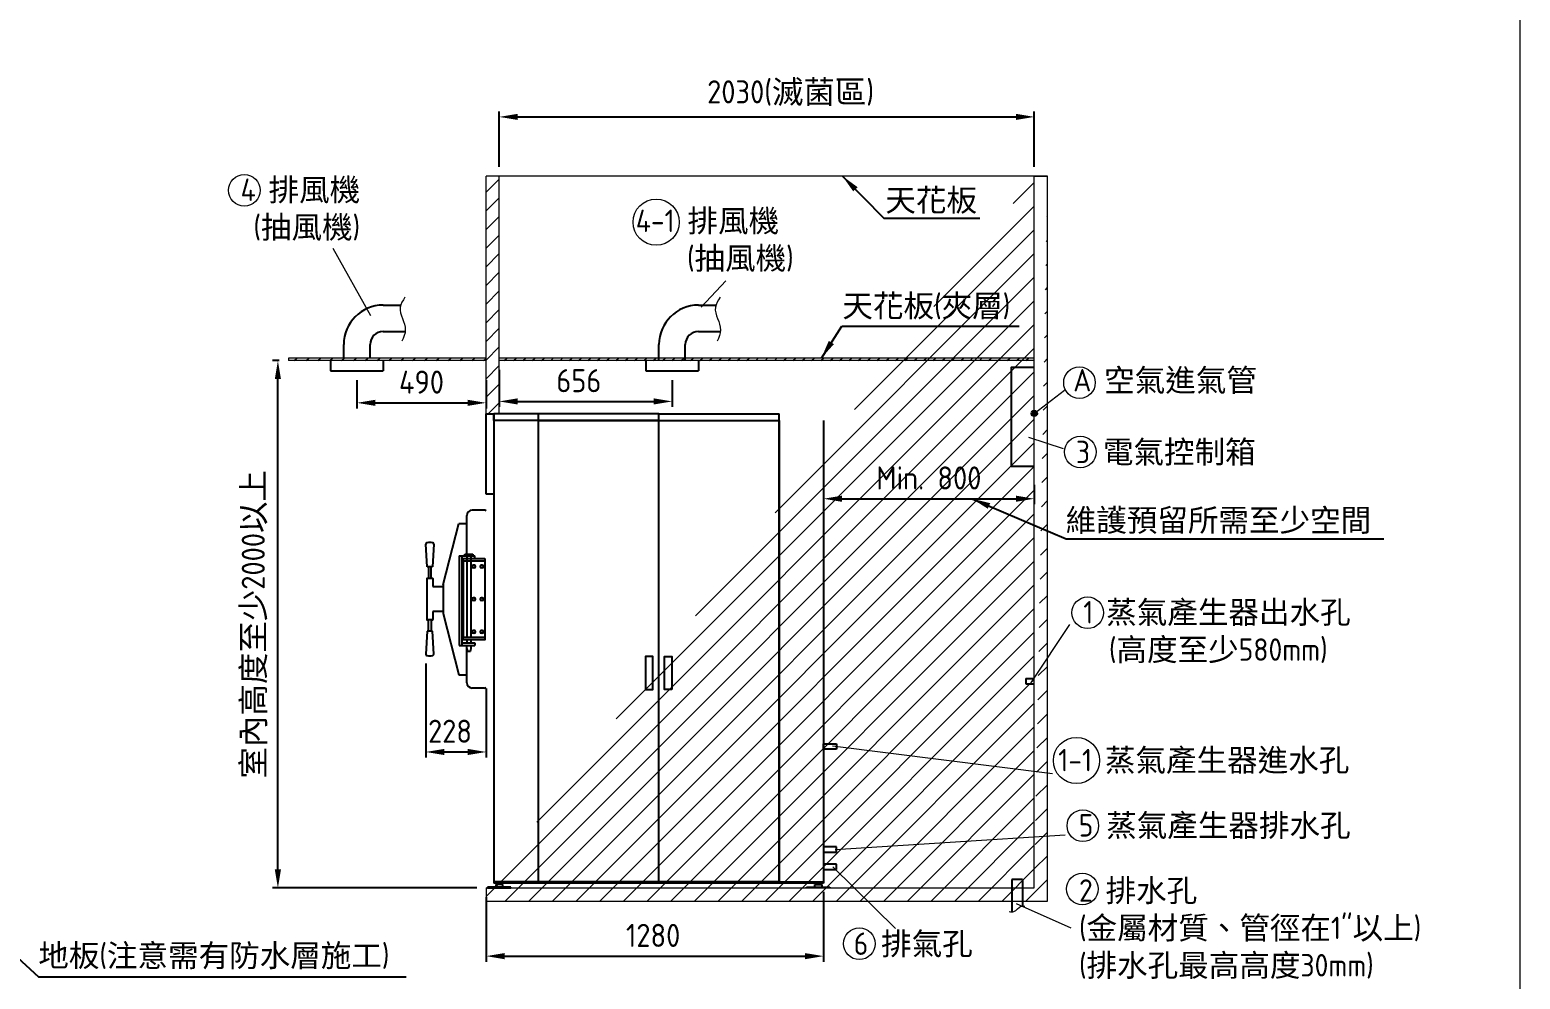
# Model space of a CAD drawing. Header units: millimetres. Extents: x -7990 to 27687, y 79 to 15902.
# Drawn here: x 22033 to 27687, y 2375 to 5976 of the extents above; entities that cross this region are included whole.
import ezdxf

# ---------------------------------------------------------------- set-up
doc = ezdxf.new("R2010")
doc.units = ezdxf.units.MM
doc.header["$MEASUREMENT"] = 0
doc.linetypes.add('HIDDEN', pattern=[9.525, 6.35, -3.175])
doc.layers.get('0').update_dxf_attribs({"lineweight": 25})
for name, color, linetype, lineweight in [('D', 3, 'Continuous', 13), ('F', 7, 'Continuous', 15), ('H', 2, 'HIDDEN', 15), ('S', 4, 'Continuous', 15)]:
    doc.layers.add(name, color=color, linetype=linetype, lineweight=lineweight)
doc.styles.get("Standard").update_dxf_attribs({"font": 'KAIU.TTF'})
doc.styles.add('STU25', font='isocp2.shx')
doc.dimstyles.new('STU25', dxfattribs={"dimscale": 35, "dimtxt": 2.5, "dimasz": 2, "dimexe": 0.6, "dimexo": 1, "dimgap": 1, "dimtad": 1, "dimdsep": 46, "dimtxsty": 'STU25', "dimcen": 2, "dimazin": 2, "dimtfac": 1, "dimtmove": 0, "dimatfit": 3, "dimfxl": 0, "dimtolj": 1, "dimtzin": 0, "dimarcsym": 0})
doc.dimstyles.new('STU25$7', dxfattribs={"dimscale": 35, "dimtxt": 2.5, "dimasz": 2, "dimexe": 1.25, "dimexo": 0.625, "dimgap": 1, "dimtad": 0, "dimdec": 4, "dimdsep": 46, "dimtxsty": 'STU25', "dimcen": 2.5, "dimazin": 2, "dimtfac": 1, "dimtdec": 4, "dimtmove": 0, "dimatfit": 3, "dimfxl": 0, "dimtolj": 1, "dimtzin": 0, "dimarcsym": 0})

# ---------------------------------------------------------------- blocks, each defined once
blk = doc.blocks.new('*D2')
at = {"layer": 'D', "color": 0, "lineweight": -2}
for p, q in [((23813.6, 4685.8), (23813.6, 4545.2)), ((24469.6, 4646.7), (24469.6, 4545.2)), ((23883.6, 4566.2), (24399.6, 4566.2))]:
    blk.add_line(p, q, dxfattribs=at)
at = {"layer": 'D', "color": 0}
for points in [[(23883.6, 4577.8), (23883.6, 4554.5), (23813.6, 4566.2)], [(24399.6, 4554.5), (24399.6, 4577.8), (24469.6, 4566.2)]]:
    blk.add_solid(points, dxfattribs=at)
at = {"layer": 'Defpoints', "color": 0}
for p in [(23813.6, 4720.8), (24469.6, 4681.7), (24469.6, 4566.2)]:
    blk.add_point(p, dxfattribs=at)
at = {"layer": 'D', "color": 0, "insert": (24115.6, 4644.9), "char_height": 87.5, "attachment_point": 5, "style": 'STU25'}
blk.add_mtext('\\A1;656', dxfattribs=at)
blk = doc.blocks.new('*D4')
at = {"layer": 'D', "color": 0, "lineweight": -2}
for p, q in [((22978.6, 4720.8), (22952.7, 4720.8)), ((22973.7, 2790.8), (22973.7, 4650.8)), ((23728.6, 2720.8), (22952.7, 2720.8))]:
    blk.add_line(p, q, dxfattribs=at)
at = {"layer": 'D', "color": 0}
for points in [[(22985.4, 4650.8), (22962, 4650.8), (22973.7, 4720.8)], [(22962, 2790.8), (22985.4, 2790.8), (22973.7, 2720.8)]]:
    blk.add_solid(points, dxfattribs=at)
at = {"layer": 'Defpoints', "color": 0}
for p in [(22973.7, 4720.8), (23013.6, 4720.8), (23763.6, 2720.8)]:
    blk.add_point(p, dxfattribs=at)
at = {"layer": 'D', "color": 0, "insert": (22885.3, 3720.8), "char_height": 87.5, "attachment_point": 5, "rotation": 90, "style": 'STU25'}
blk.add_mtext('\\A1;{\\f標楷體|b0|i0|c136|p65;室內高度至少}2000{\\f標楷體|b0|i0|c136|p65;以上}', dxfattribs=at)
blk = doc.blocks.new('*D8')
at = {"layer": 'D', "color": 0, "lineweight": -2}
for p, q in [((25043.6, 4249.3), (25043.6, 4176)), ((25843.6, 4249.3), (25843.6, 4176)), ((25113.6, 4197), (25773.6, 4197))]:
    blk.add_line(p, q, dxfattribs=at)
at = {"layer": 'D', "color": 0}
for points in [[(25113.6, 4208.7), (25113.6, 4185.4), (25043.6, 4197)], [(25773.6, 4185.4), (25773.6, 4208.7), (25843.6, 4197)]]:
    blk.add_solid(points, dxfattribs=at)
at = {"layer": 'Defpoints', "color": 0}
for p in [(25043.6, 4284.3), (25843.6, 4284.3), (25843.6, 4197)]:
    blk.add_point(p, dxfattribs=at)
at = {"layer": 'D', "color": 0, "insert": (25443.6, 4275.8), "char_height": 87.5, "attachment_point": 5, "style": 'STU25'}
blk.add_mtext('\\A1;{\\Fisocp2.shx;Min. 800}', dxfattribs=at)
blk = doc.blocks.new('*D9')
at = {"layer": 'D', "color": 0, "lineweight": -2}
for p, q in [((23813.6, 5455.8), (23813.6, 5666.4)), ((25843.6, 5455.8), (25843.6, 5666.4)), ((23883.6, 5645.4), (25773.6, 5645.4))]:
    blk.add_line(p, q, dxfattribs=at)
at = {"layer": 'D', "color": 0}
for points in [[(23883.6, 5657.1), (23883.6, 5633.8), (23813.6, 5645.4)], [(25773.6, 5633.8), (25773.6, 5657.1), (25843.6, 5645.4)]]:
    blk.add_solid(points, dxfattribs=at)
at = {"layer": 'Defpoints', "color": 0}
for p in [(25843.6, 5645.4), (23813.6, 5420.8), (25843.6, 5420.8)]:
    blk.add_point(p, dxfattribs=at)
at = {"layer": 'D', "color": 0, "insert": (24919.1, 5735.5), "char_height": 87.5, "attachment_point": 5, "style": 'STU25'}
blk.add_mtext('\\A1;2030({\\f標楷體|b0|i0|c136|p65;滅菌區})', dxfattribs=at)
blk = doc.blocks.new('*D12')
at = {"layer": 'D', "color": 0, "lineweight": -2}
for p, q in [((23763.6, 2685.8), (23763.6, 2441)), ((25043.6, 2705.8), (25043.6, 2441)), ((23833.6, 2462), (24973.6, 2462))]:
    blk.add_line(p, q, dxfattribs=at)
at = {"layer": 'D', "color": 0}
for points in [[(23833.6, 2473.6), (23833.6, 2450.3), (23763.6, 2462)], [(24973.6, 2450.3), (24973.6, 2473.6), (25043.6, 2462)]]:
    blk.add_solid(points, dxfattribs=at)
at = {"layer": 'Defpoints', "color": 0}
for p in [(23763.6, 2720.8), (25043.6, 2740.8), (25043.6, 2462)]:
    blk.add_point(p, dxfattribs=at)
at = {"layer": 'D', "color": 0, "insert": (24397.5, 2540.7), "char_height": 87.5, "attachment_point": 5, "style": 'STU25'}
blk.add_mtext('\\A1;1280', dxfattribs=at)
blk = doc.blocks.new('*D15')
at = {"layer": 'D', "color": 0, "lineweight": -2}
for p, q in [((23273.6, 4646.7), (23273.6, 4539.8)), ((23763.6, 4646.7), (23763.6, 4539.8)), ((23343.6, 4560.8), (23693.6, 4560.8))]:
    blk.add_line(p, q, dxfattribs=at)
at = {"layer": 'D', "color": 0}
for points in [[(23343.6, 4572.4), (23343.6, 4549.1), (23273.6, 4560.8)], [(23693.6, 4549.1), (23693.6, 4572.4), (23763.6, 4560.8)]]:
    blk.add_solid(points, dxfattribs=at)
at = {"layer": 'Defpoints', "color": 0}
for p in [(23273.6, 4681.7), (23763.6, 4681.7), (23763.6, 4560.8)]:
    blk.add_point(p, dxfattribs=at)
at = {"layer": 'D', "color": 0, "insert": (23518.6, 4639.5), "char_height": 87.5, "attachment_point": 5, "style": 'STU25'}
blk.add_mtext('\\A1;490', dxfattribs=at)
blk = doc.blocks.new('*D17')
at = {"layer": 'D', "color": 0, "lineweight": -2}
for p, q in [((23535.2, 3572.3), (23535.2, 3215.5)), ((23763.6, 3476.8), (23763.6, 3215.5)), ((23605.2, 3236.5), (23693.6, 3236.5))]:
    blk.add_line(p, q, dxfattribs=at)
at = {"layer": 'D', "color": 0}
for points in [[(23605.2, 3248.1), (23605.2, 3224.8), (23535.2, 3236.5)], [(23693.6, 3224.8), (23693.6, 3248.1), (23763.6, 3236.5)]]:
    blk.add_solid(points, dxfattribs=at)
at = {"layer": 'Defpoints', "color": 0}
for p in [(23535.2, 3607.3), (23763.6, 3511.8), (23763.6, 3236.5)]:
    blk.add_point(p, dxfattribs=at)
at = {"layer": 'D', "color": 0, "insert": (23626.8, 3315.2), "char_height": 87.5, "attachment_point": 5, "style": 'STU25'}
blk.add_mtext('\\A1;228', dxfattribs=at)
blk = doc.blocks.new('外箱組面板側面')
for p, q in [((3566.1, -6862.1), (3566.1, -6557.1)), ((3566.1, -6557.1), (3596.1, -6557.1)), ((3596.1, -6557.1), (3596.1, -6862.1)), ((3764.6, -6557.1), (3596.1, -6557.1)), ((3596.1, -6582.1), (3596.1, -6557.1)), ((3764.6, -6582.1), (3764.6, -6557.1)), ((4677.6, -6582.1), (4677.6, -6557.1)), ((3764.6, -6582.1), (3596.1, -6582.1)), ((3596.1, -6862.1), (3566.1, -6862.1))]:
    blk.add_line(p, q)
at = {"color": 0}
for p, q in [((4221.1, -6557.1), (3764.6, -6557.1)), ((3764.6, -6582.1), (3764.6, -6557.1)), ((4221.1, -6557.1), (4677.6, -6557.1)), ((4221.1, -6582.1), (4221.1, -6557.1)), ((4221.1, -6582.1), (4221.1, -6557.1)), ((4221.1, -6582.1), (3764.6, -6582.1)), ((4221.1, -6582.1), (4677.6, -6582.1))]:
    blk.add_line(p, q, dxfattribs=at)

msp = doc.modelspace()

# ---------------------------------------------------------------- hatches: boundary and pattern name
msp.add_hatch(color=256).paths.add_polyline_path([(25854.393, 4520.822, 1), (25832.872, 4520.822, 1)])
at = {"layer": 'H', "ltscale": 5}
h = msp.add_hatch(dxfattribs=at)
h.set_pattern_fill('ANSI31', color=256, scale=20, style=0)
h.set_pattern_definition([(45, (254977, 22237.11), (-44.90128, 44.90128), [])])
h.paths.add_polyline_path([(25843.632, 5420.822), (25893.632, 5420.822)], flags=16)
h.paths.add_polyline_path([(25843.632, 5420.822), (25893.632, 5420.822)], flags=16)
h.paths.add_polyline_path([(25843.632, 5420.822), (25893.632, 5420.822)], flags=0)
h.paths.add_polyline_path([(25843.632, 5420.822), (25893.632, 5420.822)], flags=0)
h.paths.add_polyline_path([(25843.632, 5420.822), (25893.632, 5420.822)], flags=0)
h.paths.add_polyline_path([(25843.632, 5420.822), (25893.632, 5420.822)], flags=0)
h.paths.add_polyline_path([(25843.632, 5420.822), (25893.632, 5420.822)], flags=0)
h.paths.add_polyline_path([(25843.632, 5420.822), (25893.632, 5420.822)], flags=0)
h.paths.add_polyline_path([(25843.632, 5420.822), (25893.632, 5420.822)], flags=0)
h.paths.add_polyline_path([(25843.632, 5420.822), (25893.632, 5420.822)], flags=0)
h.paths.add_polyline_path([(25843.632, 5420.822), (25893.632, 5420.822)], flags=0)
h.paths.add_polyline_path([(25843.632, 5420.822), (25893.632, 5420.822)], flags=0)
h.paths.add_polyline_path([(25843.632, 5420.822), (25893.632, 5420.822)], flags=0)
h.paths.add_polyline_path([(25843.632, 5420.822), (25893.632, 5420.822)], flags=0)
h.paths.add_polyline_path([(25843.632, 5420.822), (25893.632, 5420.822)], flags=0)
h.paths.add_polyline_path([(25843.632, 5420.822), (25893.632, 5420.822)], flags=0)
h.paths.add_polyline_path([(25843.632, 5420.822), (25893.632, 5420.822)], flags=0)
h.paths.add_polyline_path([(25843.632, 5420.822), (25893.632, 5420.822)], flags=0)
h.paths.add_polyline_path([(25843.632, 5420.822), (25893.632, 5420.822)], flags=0)
h.paths.add_polyline_path([(25843.632, 5420.822), (25893.632, 5420.822)], flags=0)
h.paths.add_polyline_path([(25843.632, 5420.822), (25893.632, 5420.822)], flags=0)
edge = h.paths.add_edge_path()
edge.add_line((25893.632, 2670.822), (25893.632, 5420.822))
edge.add_line((25843.632, 2720.822), (25843.632, 5420.822))
edge.add_line((23763.632, 2670.822), (25893.632, 2670.822))
edge.add_line((23763.632, 2720.822), (25843.632, 2720.822))
edge.add_line((23763.632, 2720.822), (23763.632, 2670.822))
h = msp.add_hatch(dxfattribs=at)
h.set_pattern_fill('ANSI31', color=256, scale=400, style=0)
h.set_pattern_definition([(45, (238303.276, 23040.673), (-35.355339, 35.355339), [])])
h.paths.add_polyline_path([(23763.632, 4518.822), (23813.632, 4518.822), (23813.632, 5420.822), (23763.632, 5420.822)])
at = {"layer": 'H'}
h = msp.add_hatch(dxfattribs=at)
h.set_pattern_fill('ANSI31', color=256, scale=10, style=0)
h.set_pattern_definition([(45, (238139.76, 23336.75), (-22.4506403, 22.4506403), [])])
h.paths.add_polyline_path([(23762.902, 4730.822), (23012.902, 4730.822), (23012.902, 4720.822), (23762.902, 4720.822)])
h = msp.add_hatch(dxfattribs=at)
h.set_pattern_fill('ANSI31', color=256, scale=200, style=0)
h.set_pattern_definition([(45, (238303.276, 23040.673), (-17.6776695, 17.6776695), [])])
h.paths.add_polyline_path([(25843.632, 4730.822), (23813.632, 4730.822), (23813.632, 4720.822), (25843.632, 4720.822)])

# ---------------------------------------------------------------- linework, layer by layer
for p, q in [((23373.632, 4931.57), (23439.553, 4931.57)), ((24569.632, 4931.57), (24635.553, 4931.57)), ((23373.632, 4831.57), (23456.927, 4831.57)), ((24569.632, 4831.57), (24652.927, 4831.57)), ((23223.632, 4730.822), (23223.632, 4781.57)), ((23323.632, 4730.822), (23323.632, 4781.57)), ((24419.632, 4720.822), (24419.632, 4781.57)), ((24519.632, 4720.822), (24519.632, 4781.57)), ((23173.632, 4720.822), (23173.632, 4681.678)), ((23373.632, 4720.822), (23373.632, 4681.678)), ((24369.632, 4720.822), (24369.632, 4681.678)), ((24569.632, 4720.822), (24569.632, 4681.678)), ((23173.632, 4681.678), (23373.632, 4681.678)), ((24369.632, 4681.678), (24569.632, 4681.678)), ((23793.632, 4493.822), (23793.632, 2738.822)), ((23962.132, 2743.822), (23962.132, 4493.822)), ((23963.132, 2743.822), (23963.132, 4493.822)), ((23963.132, 4493.822), (24418.132, 4493.822)), ((24418.132, 4493.822), (24418.132, 2743.822)), ((24419.132, 2743.822), (24419.132, 4493.822)), ((24419.132, 4493.822), (24874.132, 4493.822)), ((24874.132, 4493.822), (24874.132, 2743.822)), ((24875.132, 4493.822), (24875.132, 2743.822)), ((25043.632, 4493.822), (25043.632, 2738.822)), ((23690.632, 3987.322), (23690.632, 4133.822)), ((23754.632, 4153.822), (23710.632, 4153.822)), ((23601.433, 3871.322), (23660.47, 4103.022)), ((23660.47, 4103.022), (23690.632, 4103.022)), ((23539.682, 3938.309), (23535.182, 4025.309)), ((23565.182, 4025.309), (23560.682, 3938.309)), ((23661.632, 3980.322), (23661.632, 3640.322)), ((23661.632, 3980.322), (23721.132, 3980.322)), ((23671.632, 3980.322), (23671.632, 3640.322)), ((23671.632, 3970.322), (23721.132, 3970.322)), ((23671.632, 3970.322), (23671.632, 3970.322)), ((23676.132, 3960.322), (23676.132, 3672.322)), ((23683.632, 3986.822), (23684.132, 3987.322)), ((23683.632, 3980.822), (23683.632, 3986.822)), ((23684.132, 3980.322), (23683.632, 3980.822)), ((23684.132, 3987.322), (23713.132, 3987.322)), ((23713.132, 3980.322), (23684.132, 3980.322)), ((23690.632, 3980.322), (23690.632, 3672.322)), ((23706.632, 3672.322), (23706.632, 3980.322)), ((23706.632, 3672.322), (23706.632, 3970.322)), ((23713.132, 3987.322), (23713.632, 3986.822)), ((23713.632, 3980.822), (23713.132, 3980.322)), ((23713.632, 3986.822), (23713.632, 3980.822)), ((23721.132, 3970.322), (23721.132, 3980.322)), ((23758.632, 3970.322), (23758.632, 3662.322)), ((23560.682, 3938.309), (23539.682, 3938.309)), ((23545.432, 3938.309), (23545.432, 3895.072)), ((23554.932, 3895.072), (23554.932, 3938.309)), ((23719.132, 3945.322), (23716.132, 3945.322)), ((23719.132, 3935.322), (23716.132, 3935.322)), ((23749.132, 3945.322), (23746.132, 3945.322)), ((23749.132, 3935.322), (23746.132, 3935.322)), ((23538.682, 3894.072), (23538.682, 3738.572)), ((23560.682, 3895.072), (23539.682, 3895.072)), ((23561.682, 3894.072), (23561.682, 3863.822)), ((23561.682, 3863.822), (23601.433, 3863.822)), ((23601.433, 3871.322), (23601.433, 3761.322)), ((23719.132, 3821.322), (23716.132, 3821.322)), ((23719.132, 3811.322), (23716.132, 3811.322)), ((23749.132, 3821.322), (23746.132, 3821.322)), ((23749.132, 3811.322), (23746.132, 3811.322)), ((23560.682, 3737.572), (23539.682, 3737.572)), ((23545.432, 3694.334), (23545.432, 3737.572)), ((23554.932, 3737.572), (23554.932, 3694.334)), ((23601.433, 3768.822), (23561.682, 3768.822)), ((23561.682, 3768.822), (23561.682, 3738.572)), ((23601.433, 3761.322), (23660.47, 3529.622)), ((23539.682, 3694.334), (23535.182, 3607.334)), ((23560.682, 3694.334), (23539.682, 3694.334)), ((23565.182, 3607.334), (23560.682, 3694.334)), ((23719.132, 3697.322), (23716.132, 3697.322)), ((23719.132, 3687.322), (23716.132, 3687.322)), ((23749.132, 3697.322), (23746.132, 3697.322)), ((23749.132, 3687.322), (23746.132, 3687.322)), ((23661.632, 3640.322), (23721.132, 3640.322)), ((23671.632, 3650.322), (23721.132, 3650.322)), ((23671.632, 3650.322), (23671.632, 3650.322)), ((23671.632, 3650.322), (23671.632, 3650.322)), ((23690.632, 3662.322), (23690.632, 3650.322)), ((23690.632, 3498.822), (23690.632, 3640.322)), ((23690.632, 3628.322), (23692.632, 3618.322)), ((23704.632, 3618.322), (23706.632, 3628.322)), ((23706.632, 3650.322), (23706.632, 3662.322)), ((23758.632, 3662.322), (23706.632, 3662.322)), ((23706.632, 3628.322), (23706.632, 3640.322)), ((23721.132, 3650.322), (23721.132, 3640.322)), ((23692.632, 3618.322), (23704.632, 3618.322)), ((23660.47, 3529.622), (23690.632, 3529.622)), ((25811.257, 3515.354), (25843.632, 3515.354)), ((25811.257, 3515.354), (25811.257, 3495.354)), ((23754.632, 3478.822), (23710.632, 3478.822)), ((25811.257, 3495.354), (25843.632, 3495.354)), ((25043.632, 3247.708), (25043.632, 3267.708)), ((25043.632, 3267.708), (25093.632, 3267.708)), ((25093.632, 3247.708), (25043.632, 3247.708)), ((25093.632, 3267.708), (25093.632, 3247.708)), ((25093.632, 2876.708), (25043.632, 2876.708)), ((25043.632, 2856.708), (25093.632, 2856.708)), ((25093.632, 2856.708), (25093.632, 2876.708)), ((25093.632, 2810.822), (25043.632, 2810.822)), ((25043.632, 2790.822), (25093.632, 2790.822)), ((25093.632, 2790.822), (25093.632, 2810.822)), ((23858.132, 2723.822), (23769.132, 2723.822)), ((23769.132, 2723.822), (23769.132, 2720.822)), ((23769.132, 2720.822), (23858.132, 2720.822)), ((23962.132, 2743.822), (23793.632, 2743.822)), ((25043.632, 2738.822), (23793.632, 2738.822)), ((23800.353, 2727.103), (23797.073, 2723.822)), ((23800.353, 2733.822), (23800.353, 2723.822)), ((23826.912, 2733.822), (23800.353, 2733.822)), ((23805.732, 2738.822), (23805.732, 2733.822)), ((23821.532, 2733.822), (23821.532, 2738.822)), ((23826.912, 2723.822), (23826.912, 2733.822)), ((23826.912, 2727.103), (23830.192, 2723.822)), ((23858.132, 2720.822), (23858.132, 2723.822)), ((24418.132, 2743.822), (23963.132, 2743.822)), ((24874.132, 2743.822), (24419.132, 2743.822)), ((24874.132, 2743.822), (25043.632, 2743.822)), ((24979.132, 2720.822), (24979.132, 2723.822)), ((24979.132, 2723.822), (25068.132, 2723.822)), ((25068.132, 2720.822), (24979.132, 2720.822)), ((25010.353, 2727.103), (25007.073, 2723.822)), ((25010.353, 2723.822), (25010.353, 2733.822)), ((25010.353, 2733.822), (25036.912, 2733.822)), ((25015.732, 2733.822), (25015.732, 2738.822)), ((25031.532, 2738.822), (25031.532, 2733.822)), ((25036.912, 2733.822), (25036.912, 2723.822)), ((25036.912, 2727.103), (25040.192, 2723.822)), ((25068.132, 2723.822), (25068.132, 2720.822)), ((25798.632, 2753.197), (25758.632, 2753.197)), ((25758.632, 2753.197), (25758.632, 2629.94)), ((25798.632, 2753.197), (25798.632, 2651.773))]:
    msp.add_line(p, q)
msp.add_lwpolyline([(25843.632, 4694.691), (25756.047, 4694.691), (25756.047, 4320.822), (25843.632, 4320.822)])
for points in [[(23758.632, 3970.322), (23758.632, 3960.322), (23676.132, 3960.322), (23676.132, 3970.322)], [(23758.632, 3672.322), (23758.632, 3662.322), (23676.132, 3662.322), (23676.132, 3672.322)], [(24369.132, 3473.822), (24396.132, 3473.822), (24396.132, 3598.822), (24369.132, 3598.822)], [(24468.132, 3473.822), (24441.132, 3473.822), (24441.132, 3598.822), (24468.132, 3598.822)]]:
    msp.add_lwpolyline(points, close=True)
msp.add_circle((25843.632, 4520.822), 10.761)
for centre, radius, start, end in [((23373.632, 4781.57), 150, 90, 180), ((24569.632, 4781.57), 150, 90, 180), ((23373.632, 4781.57), 50, 90, 180), ((24569.632, 4781.57), 50, 90, 180), ((23710.632, 4133.822), 20, 90, 180), ((23754.632, 4133.822), 20, 63.256316, 90), ((23540.189, 4025.309), 5.007, 101.352885, 180), ((23550.182, 3975.537), 55.773, 78.647115, 101.352885), ((23560.176, 4025.309), 5.007, 354.078128, 78.647115), ((23716.132, 3940.322), 5, 90, 270), ((23719.132, 3940.322), 5, 270, 90), ((23746.132, 3940.322), 5, 90, 270), ((23749.132, 3940.322), 5, 270, 90), ((23539.682, 3894.072), 1, 90, 180), ((23560.682, 3894.072), 1, 0, 90), ((23716.132, 3816.322), 5, 90, 270), ((23719.132, 3816.322), 5, 270, 90), ((23746.132, 3816.322), 5, 90, 270), ((23749.132, 3816.322), 5, 270, 90), ((23539.682, 3738.572), 1, 180, 270), ((23560.682, 3738.572), 1, 270, 0), ((23716.132, 3692.322), 5, 90, 270), ((23719.132, 3692.322), 5, 270, 90), ((23746.132, 3692.322), 5, 90, 270), ((23749.132, 3692.322), 5, 270, 90), ((23540.189, 3607.334), 5.007, 180, 258.647115), ((23550.182, 3657.107), 55.773, 258.647115, 281.352885), ((23560.176, 3607.334), 5.007, 281.352885, 5.921872), ((23710.632, 3498.822), 20, 180, 270), ((23754.632, 3498.822), 20, 270, 296.743684)]:
    msp.add_arc(centre, radius, start, end)
at = {"layer": 'D'}
for p, q in [((23326.344, 4890.987), (23183.508, 5146.83)), ((24579.983, 4923.619), (24673.052, 5023.181)), ((25843.632, 4520.822), (25957.712, 4609.155)), ((25821.2, 4430.503), (25952.913, 4387.182)), ((25832.896, 3501.68), (25978.401, 3720.579)), ((25077.772, 3259.292), (25912.76, 3154.555)), ((25087.578, 2866.219), (25960.223, 2921.792)), ((25079.116, 2801.205), (25316.54, 2566.967)), ((25775.102, 2661.993), (25981.842, 2569.977))]:
    msp.add_line(p, q, dxfattribs=at)
for centre, radius in [((22846.349, 5367.077), 60), ((24408.749, 5246.268), 87.5), ((26015.069, 4637.477), 60), ((26018.495, 4374.442), 60), ((26045.925, 3764.325), 60), ((26003.567, 3204.065), 87.5), ((26027.801, 2956.554), 60), ((26025.749, 2716.939), 60), ((25180.109, 2508.921), 60)]:
    msp.add_circle(centre, radius, dxfattribs=at)
for points in [[(23455.867, 4961.147), (23437.605, 4923.243), (23457.272, 4836.905), (23444.629, 4794.788)], [(24651.867, 4961.147), (24633.605, 4923.243), (24653.272, 4836.905), (24640.629, 4794.788)], [(25747.969, 2631.08), (25766.298, 2631.08), (25792.703, 2650.949), (25807.925, 2650.949)]]:
    msp.add_spline(points, degree=3, dxfattribs=at)
at = {"layer": 'F', "color": 6}
msp.add_lwpolyline([(14502.163, 9349.401), (14502.163, 79.401), (27687.163, 79.401), (27687.163, 9349.401)], close=True, dxfattribs=at)
msp.add_lwpolyline([(14502.163, 9349.401), (14502.163, 79.401), (27687.163, 79.401), (27687.163, 9349.401)], close=True, dxfattribs=at)
at = {"layer": 'H'}
msp.add_line((23763.632, 4518.822), (23813.632, 4518.822), dxfattribs=at)
at = {"layer": 'S'}
for p, q in [((25843.632, 5420.822), (23763.632, 5420.822)), ((23763.632, 4518.822), (23763.632, 5420.822)), ((23813.632, 4518.822), (23813.632, 5420.822)), ((25843.632, 2720.822), (25843.632, 5420.822)), ((25893.632, 5420.822), (25843.632, 5420.822)), ((25843.632, 5420.822), (25893.632, 5420.822)), ((25893.632, 2670.822), (25893.632, 5420.822)), ((23013.632, 4730.822), (23013.632, 4720.822)), ((23763.632, 4730.822), (23013.632, 4730.822)), ((23763.632, 4720.822), (23013.632, 4720.822)), ((23763.632, 4720.822), (23763.632, 4730.822)), ((25843.632, 4730.822), (23813.632, 4730.822)), ((25843.632, 4720.822), (23813.632, 4720.822)), ((25843.632, 4720.206), (25843.632, 4730.822)), ((23763.632, 2720.822), (25843.632, 2720.822)), ((23763.632, 2720.822), (23763.632, 2670.822)), ((23763.632, 2670.822), (25893.632, 2670.822))]:
    msp.add_line(p, q, dxfattribs=at)

# ---------------------------------------------------------------- block references
msp.add_blockref('外箱組面板側面', (20197.539, 11075.946))

# ---------------------------------------------------------------- texts
at = {"layer": 'D', "char_height": 85, "attachment_point": 1, "style": 'STU25'}
for s, insert in [('4 {\\f標楷體|b0|i0|c136|p65;排風機\\P} ({\\f標楷體|b0|i0|c136|p65;抽風機})', (22832.336, 5411.637)), ('4-1 {\\f標楷體|b0|i0|c136|p65;排風機\\P}    ({\\f標楷體|b0|i0|c136|p65;抽風機})', (24331.653, 5293.723)), ('3 {\\f標楷體|b0|i0|c136|p65;電氣控制箱}', (26001.597, 4417.085)), ('1 {\\f標楷體|b0|i0|c136|p65;蒸氣產生器出水孔\\P}  ({\\f標楷體|b0|i0|c136|p65;高度至少}580mm)', (26029.543, 3809.073)), ('1-1 {\\f標楷體|b0|i0|c136|p65;蒸氣產生器進水孔}', (25934.529, 3248.135)), ('5 {\\f標楷體|b0|i0|c136|p65;蒸氣產生器排水孔}', (26012.106, 3000.675)), ('2 {\\f標楷體|b0|i0|c136|p65;排水孔\\P}({\\f標楷體|b0|i0|c136|p65;金屬材質、管徑在}1"{\\f標楷體|b0|i0|c136|p65;以上})\\P({\\f標楷體|b0|i0|c136|p65;排水孔最高高度}30mm)', (26013.298, 2753.332)), ('6 {\\f標楷體|b0|i0|c136|p65;排氣孔}', (25158.433, 2551.744))]:
    msp.add_mtext(s, dxfattribs=dict(at, insert=insert))
at = {"layer": 'D', "char_height": 85, "attachment_point": 1}
for s, insert in [('{\\C3;天花板 }', (25278.44, 5372.204)), ('{\\C3;天花板\\Fisocp2.shx;(\\f標楷體|b0|i0|c136|p65;夾層\\Fisocp2.shx;)}', (25115.527, 4971.238)), ('{\\Fisocp2.shx;\\C3;A \\f標楷體|b0|i0|c136|p65;空氣進氣管}', (25991.349, 4689.139)), ('{\\C3;維護預留所需至少空間}', (25962.663, 4158.088)), ('{\\C3;地板\\Fisocp2.shx;(\\f標楷體|b0|i0|c136|p65;注意需有防水層施工\\Fisocp2.shx;)}', (22064.65, 2506.794))]:
    msp.add_mtext(s, dxfattribs=dict(at, insert=insert))

# ---------------------------------------------------------------- dimensions: what is measured, and where the dimension line sits
at = {"layer": 'D'}
for base, p1, p2, text, picture, middle in [((25843.632, 5645.422), (23813.632, 5420.822), (25843.632, 5420.822), '<>({\\f標楷體|b0|i0|c136|p65;滅菌區})', '*D9', (24919.069, 5645.422)), ((25843.632, 4197.049), (25043.632, 4284.287), (25843.632, 4284.287), '{\\Fisocp2.shx;Min. <>}', '*D8', (25443.632, 4197.049))]:
    dim = msp.add_linear_dim(base=base, p1=p1, p2=p2, text=text, dimstyle='STU25', dxfattribs=at)
    dim.commit()
    dim.dimension.update_dxf_attribs({"geometry": picture, "text_midpoint": middle, "dimtype": 160})
dim = msp.add_linear_dim(base=(22973.715, 4720.822), p1=(23763.632, 2720.822), p2=(23013.632, 4720.822), angle=90, text='{\\f標楷體|b0|i0|c136|p65;室內高度至少}<>{\\f標楷體|b0|i0|c136|p65;以上}', dimstyle='STU25', dxfattribs=at)
dim.commit()
dim.dimension.update_dxf_attribs({"geometry": '*D4', "text_midpoint": (22973.715, 3720.822), "dimtype": 160})
for base, p1, p2, picture, middle in [((23763.632, 4560.76), (23273.632, 4681.678), (23763.632, 4681.678), '*D15', (23518.632, 4560.76)), ((24469.632, 4566.182), (23813.632, 4720.822), (24469.632, 4681.678), '*D2', (24115.632, 4566.182)), ((25043.632, 2461.966), (23763.632, 2720.822), (25043.632, 2740.822), '*D12', (24397.482, 2461.966))]:
    dim = msp.add_linear_dim(base=base, p1=p1, p2=p2, dimstyle='STU25', dxfattribs=at)
    dim.commit()
    dim.dimension.update_dxf_attribs({"geometry": picture, "text_midpoint": middle, "dimtype": 160})
dim = msp.add_linear_dim(base=(23763.632, 3236.468), p1=(23535.182, 3607.334), p2=(23763.632, 3511.822), dimstyle='STU25', override={"dimdec": 0}, dxfattribs=at)
dim.commit()
dim.dimension.update_dxf_attribs({"geometry": '*D17', "text_midpoint": (23626.757, 3236.468), "dimtype": 160})

# ---------------------------------------------------------------- leaders
for points in [[(25115.755, 5420.822), (25272.22, 5261.81), (25636.688, 5261.81)], [(25035.768, 4730.822), (25113.445, 4851.679), (25786.264, 4851.679)], [(25607.337, 4197.049), (25964.035, 4045.337), (27170.288, 4045.337)], [(21696.242, 2720.822), (22065.338, 2383.913), (23460.03, 2383.913)]]:
    msp.add_leader(points, dimstyle='STU25$7', override={"dimgap": 1, "dimtad": 0}, dxfattribs=at)

doc.saveas('drawing.dxf')
